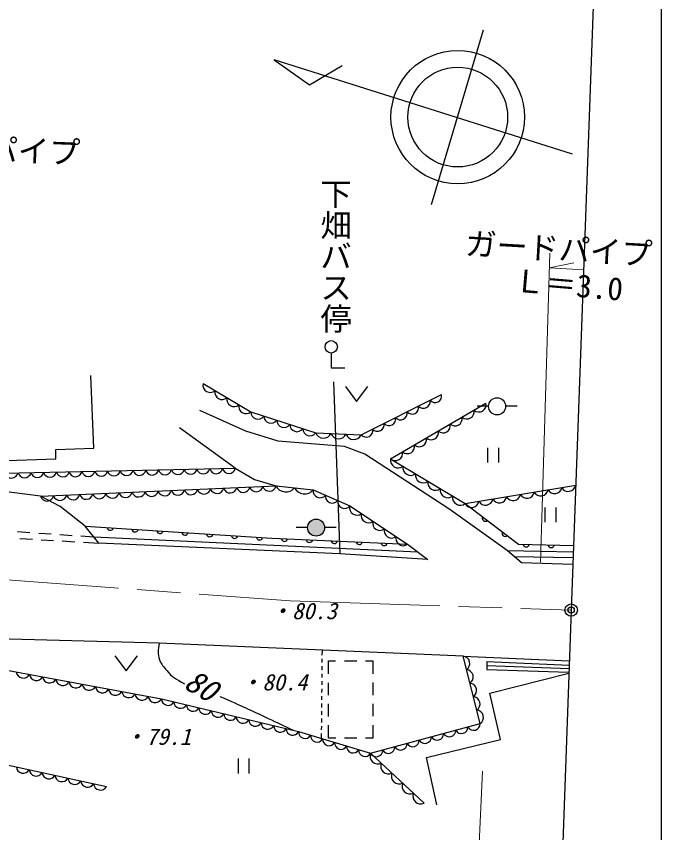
# Model space of a CAD drawing. Units: millimetres, scale not verified. Extents: x 40000 to 680000, y 20000 to 380000.
# Drawn here: x 527255 to 579000, y 270968 to 336467 of the extents above; entities that cross this region are included whole.
import ezdxf
from ezdxf.enums import TextEntityAlignment as Align

# ---------------------------------------------------------------- set-up
doc = ezdxf.new("R2010")
doc.units = ezdxf.units.MM
doc.header["$LTSCALE"] = 1000
doc.header["$PDMODE"] = 32
doc.header["$PDSIZE"] = 500
doc.linetypes.add('CHAIN', pattern=[18.5, 12, -1.5, 3.5, -1.5])
for name, color, linetype, lineweight in [('M-BGD', 7, 'Continuous', 25), ('M-BMK', 2, 'CHAIN', 13), ('M-BMK-SRVR', 3, 'Continuous', 25), ('M-STR-HTXT', 7, 'Continuous', 13), ('M-STR-STRC', 7, 'Continuous', 25), ('M-TTL-BAND', 7, 'Continuous', 25)]:
    doc.layers.add(name, color=color, linetype=linetype, lineweight=lineweight)
doc.layers.add('M-OTRS', color=6, linetype='Continuous')
doc.styles.add('@ＭＳ ゴシック', font='')
doc.styles.add('ＭＳ ゴシック', font='')
doc.styles.get('@ＭＳ ゴシック').set_extended_font_data('@MS Gothic')
doc.styles.get('ＭＳ ゴシック').set_extended_font_data('MS Gothic')

msp = doc.modelspace()

# ---------------------------------------------------------------- hatches: boundary and pattern name
at = {"layer": 'M-BGD'}
msp.add_hatch(color=256, dxfattribs=at).paths.add_polyline_path([(551975, 295441, -0.41421), (551293, 294758, -0.41421), (550610, 295441, -1)])

# ---------------------------------------------------------------- linework, layer by layer
for p, q in [((560556, 321376), (564727, 335377)), ((571840, 325403), (547941, 332975)), ((547941, 332975), (550749, 330979)), ((550749, 330979), (553388, 332510)), ((552505, 309448), (552505, 308263)), ((552505, 308263), (553606, 308263)), ((533469, 301809), (533215, 307651)), ((552679, 307148), (553196, 293340)), ((557267, 300965), (564911, 305424)), ((564207, 305211), (565120, 305212)), ((566500, 305211), (567413, 305212)), ((544813, 300201), (540343, 303445)), ((530421, 301724), (533469, 301809)), ((530421, 300962), (530421, 301724)), ((522547, 300708), (530421, 300962)), ((549697, 295477), (550611, 295478)), ((551990, 295477), (552904, 295478)), ((527351, 295131), (528349, 295060)), ((529047, 295011), (530045, 294941)), ((530743, 294892), (531740, 294822)), ((532439, 294773), (533462, 294701)), ((527541, 294575), (528539, 294516)), ((529238, 294474), (530236, 294414)), ((530935, 294373), (531933, 294313)), ((532632, 294271), (533860, 294198)), ((533462, 294701), (559451, 293497)), ((567185, 293120), (571897, 293045)), ((551767, 285611), (551763, 285219)), ((535158, 285164), (536058, 283964)), ((536058, 283964), (536958, 285164)), ((563074, 285122), (571596, 284751)), ((551755, 284319), (551752, 284019)), ((551760, 284919), (551758, 284619)), ((552278, 284762), (552857, 284763)), ((552279, 283702), (552278, 284762)), ((553557, 284764), (554557, 284765)), ((555257, 284766), (555836, 284766)), ((555836, 284766), (555837, 283706)), ((564980, 284377), (571574, 284140)), ((564981, 284701), (571583, 284403)), ((551750, 283719), (551747, 283419)), ((565219, 282166), (571561, 283774)), ((551744, 283119), (551741, 282819)), ((552281, 282002), (552280, 283002)), ((555838, 283006), (555839, 282006)), ((551739, 282519), (551736, 282219)), ((551733, 281919), (551731, 281619)), ((566065, 278441), (565219, 282166)), ((551728, 281319), (551725, 281019)), ((552283, 280302), (552282, 281302)), ((555839, 281306), (555841, 280306)), ((551723, 280719), (551720, 280419)), ((551717, 280119), (551714, 279819)), ((551712, 279519), (551709, 279219)), ((552285, 278542), (552284, 279602)), ((555841, 279606), (555842, 278546)), ((551706, 278919), (551703, 278527)), ((552864, 278542), (552285, 278542)), ((554564, 278544), (553564, 278543)), ((555842, 278546), (555264, 278545)), ((560139, 277001), (566065, 278441)), ((545034, 276911), (545034, 275711)), ((545934, 275711), (545934, 276911)), ((560985, 273191), (560139, 277001))]:
    msp.add_line(p, q, dxfattribs=at)
for points in [[(520695, 308285), (521248, 299701), (544813, 300201)], [(542233, 306995), (546050, 304730), (551264, 303045), (554897, 302887), (561348, 306126)], [(566604, 293607), (561932, 296938), (555209, 301329), (553577, 301961), (548258, 302382), (545660, 303190), (541956, 304840)], [(557267, 300965), (563241, 297372), (572107, 298842)], [(544813, 300201), (546358, 299303), (548078, 298788)], [(533860, 294198), (532784, 295556), (530759, 297147), (529191, 297955), (525387, 298449), (521683, 298870)], [(529191, 297955), (548078, 298788), (551052, 298470), (554001, 297180), (558627, 294118)], [(563241, 297372), (567533, 294108), (571932, 293997)], [(532784, 295556), (547747, 294586), (558627, 294118)], [(558627, 294118), (560247, 292896), (553196, 293340), (533860, 294198)], [(571877, 292488), (567774, 292627), (566604, 293607), (571913, 293488)], [(563074, 285122), (538699, 286175), (519667, 286684), (514156, 287181), (487355, 290576), (485997, 288376)], [(490493, 288621), (526189, 284069), (538886, 281706), (549892, 279073), (555658, 277335), (559950, 273333)], [(555658, 277335), (564443, 279724), (563074, 285122)], [(564981, 284701), (564979, 284052), (571563, 283843)], [(492976, 278943), (511381, 278903), (521057, 277600), (534485, 274677)]]:
    msp.add_lwpolyline(points, dxfattribs=at)
for centre, radius in [((562647, 328380), 5351), ((562647, 328380), 4000), ((552505, 309948), 500), ((565802, 305175), 683), ((551293, 295441), 683)]:
    msp.add_circle(centre, radius, dxfattribs=at)
for centre, radius, start, end in [((542804, 306870), 585, 167.7513, 310.90405), ((543759, 306304), 585, 167.7513, 310.90405), ((560828, 306013), 532, 221.04829, 12.26874), ((544713, 305738), 585, 167.7513, 310.90405), ((545668, 305172), 585, 167.7513, 310.90405), ((559907, 305550), 532, 221.04829, 12.26874), ((564342, 305302), 582, 228.50398, 12.00072), ((546626, 304728), 575, 179.82313, 324.35185), ((558063, 304625), 532, 221.04829, 12.26874), ((558985, 305087), 532, 221.04829, 12.26874), ((563386, 304745), 582, 228.50398, 12.00072), ((547668, 304391), 575, 179.82313, 324.35185), ((548711, 304054), 575, 179.82313, 324.35185), ((557142, 304162), 532, 221.04829, 12.26874), ((562431, 304188), 582, 228.50398, 12.00072), ((549754, 303717), 575, 179.82313, 324.35185), ((550796, 303380), 575, 179.82313, 324.35185), ((555299, 303237), 532, 221.04829, 12.26874), ((556220, 303699), 532, 221.04829, 12.26874), ((561475, 303630), 582, 228.50398, 12.00072), ((551881, 303278), 659, 200.6695, 334.35139), ((553092, 303225), 659, 200.6695, 334.35139), ((554303, 303172), 659, 200.6695, 334.35139), ((559564, 302516), 582, 228.50398, 12.00072), ((560520, 303073), 582, 228.50398, 12.00072), ((558608, 301959), 582, 228.50398, 12.00072), ((557653, 301401), 582, 228.50398, 12.00072), ((557879, 300856), 622, 169.8785, 308.07852), ((535077, 300123), 528, 195.26255, 347.16975), ((536101, 300145), 528, 195.26255, 347.16975), ((537126, 300166), 528, 195.26255, 347.16975), ((538151, 300188), 528, 195.26255, 347.16975), ((539175, 300210), 528, 195.26255, 347.16975), ((540200, 300232), 528, 195.26255, 347.16975), ((541224, 300253), 528, 195.26255, 347.16975), ((542249, 300275), 528, 195.26255, 347.16975), ((543273, 300297), 528, 195.26255, 347.16975), ((544298, 300319), 528, 195.26255, 347.16975), ((558875, 300257), 622, 169.8785, 308.07852), ((526880, 299949), 528, 195.26255, 347.16975), ((527905, 299971), 528, 195.26255, 347.16975), ((528929, 299992), 528, 195.26255, 347.16975), ((529954, 300014), 528, 195.26255, 347.16975), ((530978, 300036), 528, 195.26255, 347.16975), ((532003, 300058), 528, 195.26255, 347.16975), ((533028, 300079), 528, 195.26255, 347.16975), ((534052, 300101), 528, 195.26255, 347.16975), ((559871, 299658), 622, 169.8785, 308.07852), ((545449, 298817), 545, 197.9343, 347.11817), ((546498, 298863), 545, 197.9343, 347.11817), ((547547, 298909), 545, 197.9343, 347.11817), ((548875, 299205), 899, 207.61474, 320.20003), ((560866, 299059), 622, 169.8785, 308.07852), ((571522, 298942), 594, 208.50386, 350.32265), ((530759, 298169), 545, 197.9343, 347.11817), ((531808, 298215), 545, 197.9343, 347.11817), ((532857, 298261), 545, 197.9343, 347.11817), ((533907, 298308), 545, 197.9343, 347.11817), ((534956, 298354), 545, 197.9343, 347.11817), ((536005, 298400), 545, 197.9343, 347.11817), ((537055, 298446), 545, 197.9343, 347.11817), ((538104, 298493), 545, 197.9343, 347.11817), ((539153, 298539), 545, 197.9343, 347.11817), ((540202, 298585), 545, 197.9343, 347.11817), ((541252, 298632), 545, 197.9343, 347.11817), ((542301, 298678), 545, 197.9343, 347.11817), ((543350, 298724), 545, 197.9343, 347.11817), ((544400, 298770), 545, 197.9343, 347.11817), ((550362, 299046), 899, 207.61474, 320.20003), ((551608, 298402), 560, 172.95322, 319.78803), ((552591, 297972), 560, 172.95322, 319.78803), ((561862, 298461), 622, 169.8785, 308.07852), ((567088, 298207), 594, 208.50386, 350.32265), ((568197, 298391), 594, 208.50386, 350.32265), ((569305, 298575), 594, 208.50386, 350.32265), ((570413, 298759), 594, 208.50386, 350.32265), ((529710, 298122), 545, 197.9343, 347.11817), ((553574, 297542), 560, 172.95322, 319.78803), ((562857, 297862), 622, 169.8785, 308.07852), ((563763, 297656), 594, 208.50386, 350.32265), ((564872, 297840), 594, 208.50386, 350.32265), ((565980, 298024), 594, 208.50386, 350.32265), ((554566, 297028), 585, 164.91509, 308.07626), ((555491, 296416), 585, 164.91509, 308.07626), ((564867, 296206), 256, 155.41882, 310.05805), ((534783, 295482), 256, 188.97208, 343.61132), ((556416, 295803), 585, 164.91509, 308.07626), ((536779, 295353), 256, 188.97208, 343.61132), ((538775, 295224), 256, 188.97208, 343.61132), ((540771, 295094), 256, 188.97208, 343.61132), ((542767, 294965), 256, 188.97208, 343.61132), ((544762, 294836), 256, 188.97208, 343.61132), ((557342, 295191), 585, 164.91509, 308.07626), ((566459, 294995), 256, 155.41882, 310.05805), ((546758, 294706), 256, 188.97208, 343.61132), ((548754, 294599), 256, 190.21691, 344.85614), ((550752, 294513), 256, 190.21691, 344.85614), ((552750, 294427), 256, 190.21691, 344.85614), ((554748, 294341), 256, 190.21691, 344.85614), ((556747, 294255), 256, 190.21691, 344.85614), ((558267, 294578), 585, 164.91509, 308.07626), ((568142, 294149), 256, 191.24581, 345.88505), ((570141, 294098), 256, 191.24581, 345.88505), ((563029, 284536), 588, 302.85275, 85.61397), ((527806, 283933), 562, 186.21171, 332.70325), ((528864, 283736), 562, 186.21171, 332.70325), ((563303, 283457), 588, 302.85275, 85.61397), ((529922, 283539), 562, 186.21171, 332.70325), ((530980, 283342), 562, 186.21171, 332.70325), ((532038, 283145), 562, 186.21171, 332.70325), ((563576, 282377), 588, 302.85275, 85.61397), ((533096, 282948), 562, 186.21171, 332.70325), ((534154, 282751), 562, 186.21171, 332.70325), ((535212, 282554), 562, 186.21171, 332.70325), ((536271, 282357), 562, 186.21171, 332.70325), ((537329, 282160), 562, 186.21171, 332.70325), ((538387, 281963), 562, 186.21171, 332.70325), ((539417, 281713), 531, 180.80654, 332.28495), ((563850, 281298), 588, 302.85275, 85.61397), ((540418, 281474), 531, 180.80654, 332.28495), ((541418, 281234), 531, 180.80654, 332.28495), ((542419, 280995), 531, 180.80654, 332.28495), ((543419, 280756), 531, 180.80654, 332.28495), ((544420, 280516), 531, 180.80654, 332.28495), ((564124, 280218), 588, 302.85275, 85.61397), ((545420, 280277), 531, 180.80654, 332.28495), ((546421, 280038), 531, 180.80654, 332.28495), ((547421, 279798), 531, 180.80654, 332.28495), ((563923, 279707), 520, 208.5357, 1.89823), ((548422, 279559), 531, 180.80654, 332.28495), ((549422, 279320), 531, 180.80654, 332.28495), ((550406, 279038), 515, 176.11756, 330.33999), ((561971, 279176), 520, 208.5357, 1.89823), ((562947, 279442), 520, 208.5357, 1.89823), ((551367, 278748), 515, 176.11756, 330.33999), ((552328, 278459), 515, 176.11756, 330.33999), ((559043, 278380), 520, 208.5357, 1.89823), ((560019, 278645), 520, 208.5357, 1.89823), ((560995, 278911), 520, 208.5357, 1.89823), ((553289, 278169), 515, 176.11756, 330.33999), ((554250, 277879), 515, 176.11756, 330.33999), ((557091, 277849), 520, 208.5357, 1.89823), ((558067, 278114), 520, 208.5357, 1.89823), ((555211, 277590), 515, 176.11756, 330.33999), ((556245, 277103), 630, 158.44078, 295.5592), ((556115, 277583), 520, 208.5357, 1.89823), ((557103, 276303), 630, 158.44078, 295.5592), ((527803, 276284), 549, 183.48661, 331.95586), ((528836, 276060), 549, 183.48661, 331.95586), ((529869, 275835), 549, 183.48661, 331.95586), ((530902, 275610), 549, 183.48661, 331.95586), ((531935, 275385), 549, 183.48661, 331.95586), ((532968, 275160), 549, 183.48661, 331.95586), ((557962, 275502), 630, 158.44078, 295.5592), ((534001, 274936), 549, 183.48661, 331.95586), ((558820, 274702), 630, 158.44078, 295.5592), ((559678, 273902), 630, 158.44078, 295.5592)]:
    msp.add_arc(centre, radius, start, end, dxfattribs=at)
for points, knots in [([(538699, 286175), (538621, 285625), (538553, 285330), (538738, 284843), (538882, 284464), (539052, 284290), (539311, 283977), (539753, 283444), (540056, 283313), (540727, 282912)], [0, 0, 0, 0, 1, 1, 1, 2, 2, 2, 3, 3, 3, 3]), ([(543583, 281906), (545459, 281060), (545945, 280849), (547444, 280139), (548227, 279768), (548478, 279650), (549444, 279180)], [0, 0, 0, 0, 1, 1, 1, 2, 2, 2, 2])]:
    msp.add_open_spline(points, degree=3, knots=knots, dxfattribs=at)
at = {"layer": 'M-BMK'}
msp.add_lwpolyline([(471991, 297232), (495540, 294179), (523478, 291479), (549222, 289561), (571744, 288828)], dxfattribs=at)
at = {"layer": 'M-BMK-SRVR'}
for p, q in [((573770, 344650), (571744, 288828)), ((571744, 288828), (570382, 251296))]:
    msp.add_line(p, q, dxfattribs=at)
msp.add_circle((571744, 288828), 500, dxfattribs=at)
msp.add_point((571744, 288828), dxfattribs=at)
at = {"layer": 'M-OTRS'}
msp.add_point((571744, 288828), dxfattribs=at)
at = {"layer": 'M-STR-HTXT'}
for p, q in [((570045, 317472), (569283, 292665)), ((570008, 316286), (571967, 316688)), ((570008, 316286), (572735, 316124)), ((564626, 275901), (563581, 251863))]:
    msp.add_line(p, q, dxfattribs=at)
at = {"layer": 'M-STR-STRC'}
for p, q in [((553636, 306770), (554536, 305570)), ((554536, 305570), (555436, 306770)), ((565035, 301857), (565035, 300657)), ((565935, 300657), (565935, 301857)), ((569638, 297070), (569638, 295870)), ((570538, 295870), (570538, 297070))]:
    msp.add_line(p, q, dxfattribs=at)
at = {"layer": 'M-TTL-BAND'}
msp.add_line((579000, 20000), (579000, 370000), dxfattribs=at)

# ---------------------------------------------------------------- texts
at = {"layer": 'M-BGD', "style": '@ＭＳ ゴシック'}
msp.add_text('下畑バス停', height=1833, rotation=270, dxfattribs=at).set_placement((551390, 323482), align=Align.BOTTOM_LEFT)
at = {"layer": 'M-BGD', "style": 'ＭＳ ゴシック', "oblique": 15}
for s, p in [('・80.3', (547563, 287700)), ('・80.4', (545184, 281982)), ('・79.1', (535865, 277614))]:
    msp.add_text(s, height=1320, dxfattribs=at).set_placement(p, align=Align.BOTTOM_LEFT)
msp.add_text('80', height=1833, rotation=329.734, dxfattribs=at).set_placement((540283, 282151), align=Align.BOTTOM_LEFT)
at = {"layer": 'M-STR-HTXT', "style": 'ＭＳ ゴシック'}
for s, rotation, p in [('ガードパイプ', 357.923, (517334, 324608)), ('ガードパイプ', 356.679, (563183, 316792)), ('Ｌ＝3.0', 355.138, (567062, 313841))]:
    msp.add_text(s, height=1833, rotation=rotation, dxfattribs=at).set_placement(p, align=Align.BOTTOM_LEFT)

doc.saveas('drawing.dxf')
